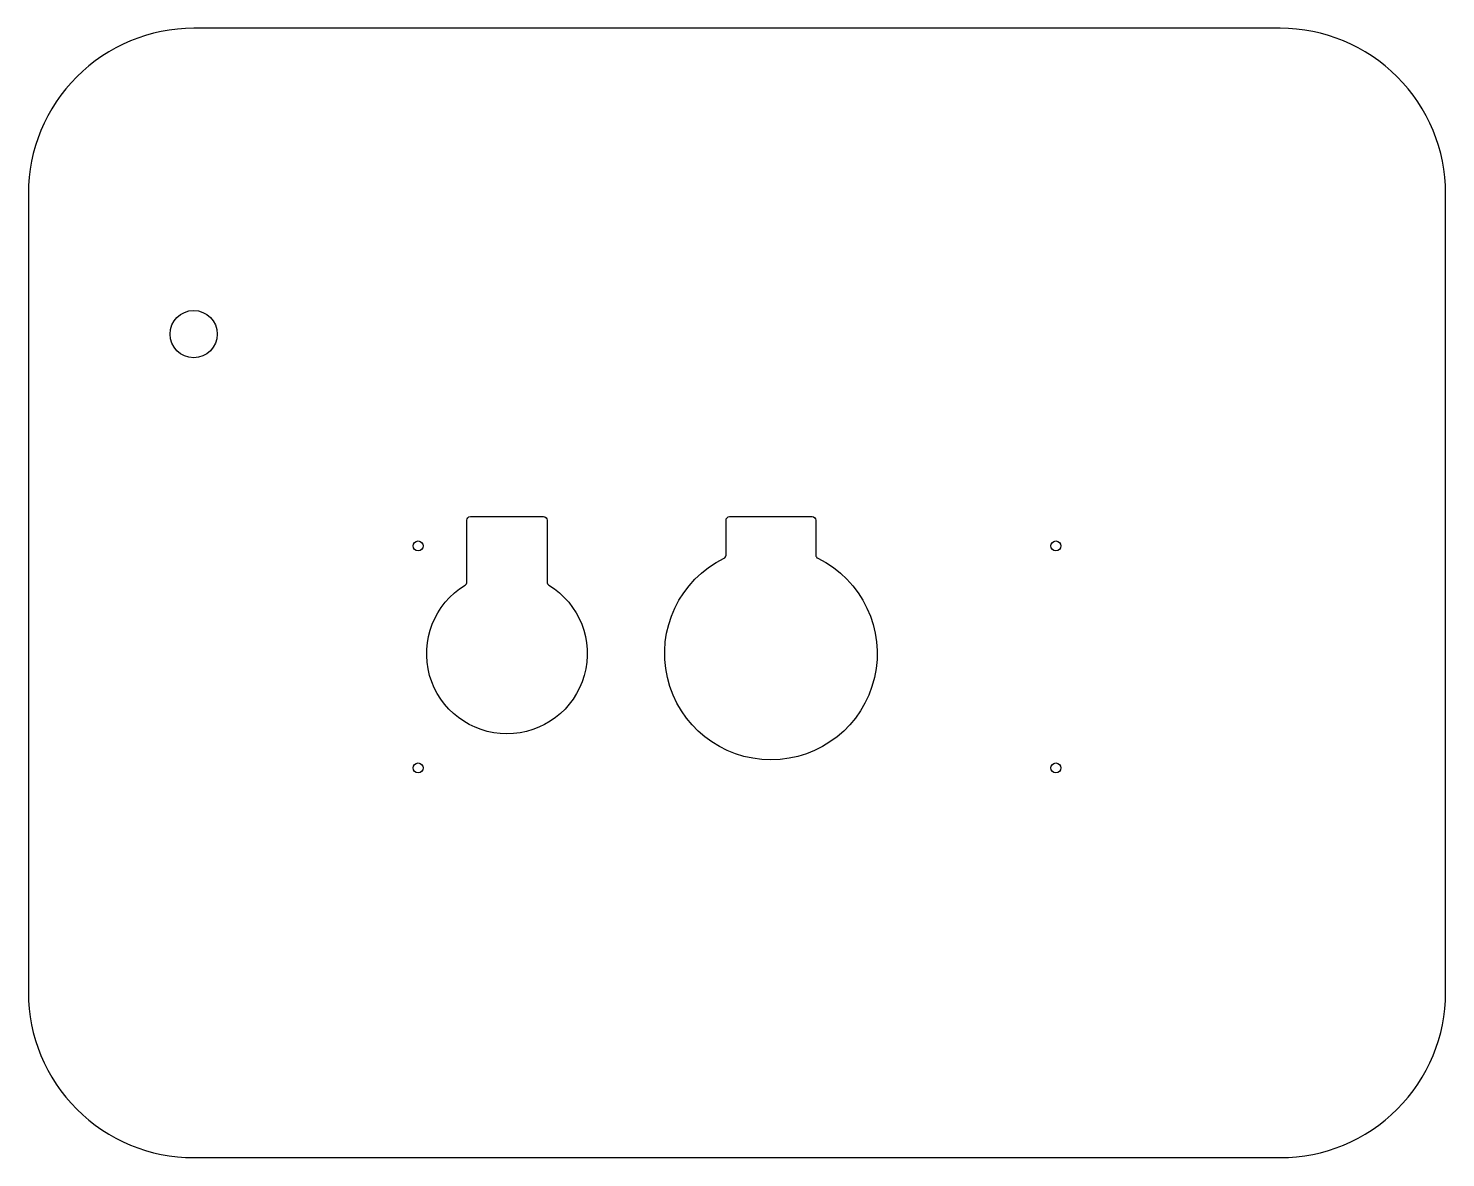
# Model space of a CAD drawing. Header units: millimetres. Extents: x -70 to 530, y 0 to 478.
import ezdxf

# ---------------------------------------------------------------- set-up
doc = ezdxf.new("R2010")
doc.units = ezdxf.units.MM

msp = doc.modelspace()

# ---------------------------------------------------------------- linework, layer by layer
for points in [[(-70, 70, 0.414214), (0, 0), (460, 0, 0.414214), (530, 70), (530, 408.16, 0.414214), (460, 478.16), (0, 478.16, 0.414214), (-70, 408.16)], [(117.11, 271.41), (148.11, 271.41, -0.414214), (149.61, 269.91), (149.61, 243.7, 0.261376), (150.33, 242.42, -3.556676), (114.9, 242.42, 0.261376), (115.61, 243.7), (115.61, 269.91, -0.414214)], [(226.86, 271.41), (261.86, 271.41, -0.414214), (263.36, 269.91), (263.36, 255.14, 0.285996), (264.2, 253.8, -4.304257), (224.53, 253.8, 0.285996), (225.36, 255.14), (225.36, 269.91, -0.414214)]]:
    msp.add_lwpolyline(points, format="xyb", close=True)
for centre, radius in [((0, 348.69), 10), ((95, 259), 2.1), ((365, 259), 2.1), ((95, 165), 2.1), ((365, 165), 2.1)]:
    msp.add_circle(centre, radius)

doc.saveas('drawing.dxf')
